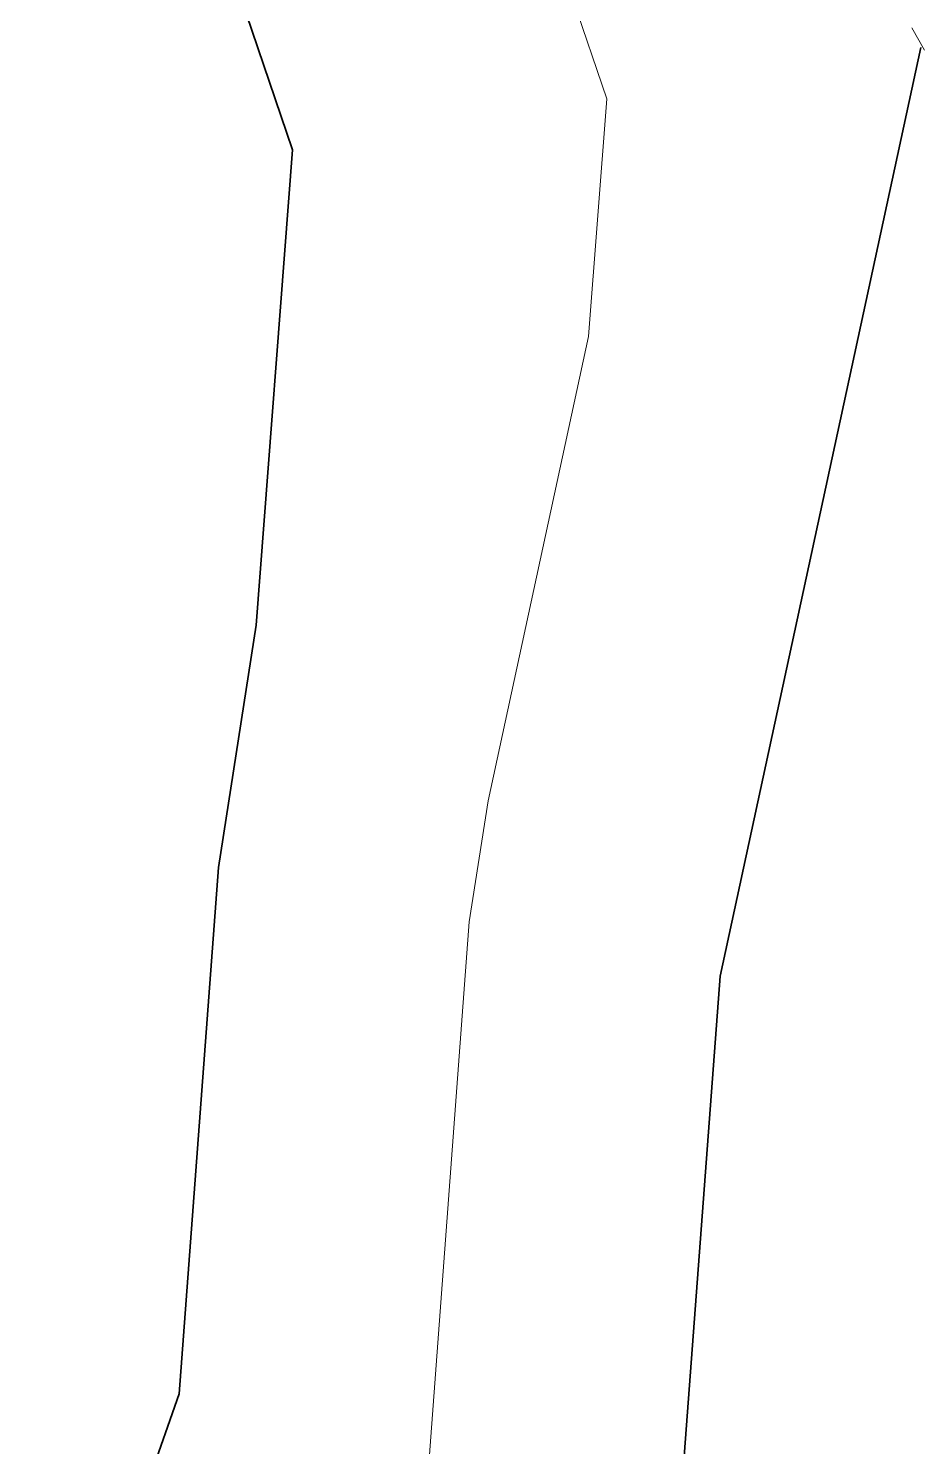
# Model space of a CAD drawing. Header units: millimetres. Extents: x -861324 to 439029, y -308065 to 694685.
# Drawn here: x -204825 to -198692, y -145 to 9579 of the extents above; entities that cross this region are included whole.
import ezdxf

# ---------------------------------------------------------------- set-up
doc = ezdxf.new("R2010")
doc.units = ezdxf.units.MM
for name, color, linetype, lineweight in [('A-GENM', 13, 'Continuous', 9), ('C-TOPO-MAJR', 7, 'Continuous', 35), ('C-TOPO-MINR', 7, 'Continuous', 9)]:
    doc.layers.add(name, color=color, linetype=linetype, lineweight=lineweight)

# ---------------------------------------------------------------- blocks, each defined once
blk = doc.blocks.new('Dải phao đi lại kèm đỡ invester - DẢI PHAO ĐI LẠI-14853-BỐ TRÍ BÈ PIN HỒ BẢN MÒNG')
at = {"layer": 'A-GENM', "color": 7}
blk.add_line((33411.8, -1312.2), (33588.2, -1312.2), dxfattribs=at)
blk = doc.blocks.new('HOBANMONG_BEPIN 5_rvt-1-BỐ TRÍ BÈ PIN HỒ BẢN MÒNG')
at = {"layer": 'A-GENM', "lineweight": 9, "rotation": 299.6620124026263}
blk.add_blockref('Dải phao đi lại kèm đỡ invester - DẢI PHAO ĐI LẠI-14853-BỐ TRÍ BÈ PIN HỒ BẢN MÒNG', (-214161.5, 39265.5), dxfattribs=at)

msp = doc.modelspace()

# ---------------------------------------------------------------- linework, layer by layer
at = {"layer": 'C-TOPO-MAJR'}
for p, q in [((-207635, 22314.6), (-203012.2, 8745.8)), ((-198703.9, 9448.8), (-200080.9, 3079.9)), ((-203012.2, 8745.8), (-203263.1, 5486.4)), ((-203263.1, 5486.4), (-203520, 3826)), ((-203520, 3826), (-203789.7, 215.7)), ((-200080.9, 3079.9), (-200537.7, -3035.2)), ((-203789.7, 215.7), (-205356.2, -4238.3))]:
    msp.add_line(p, q, dxfattribs=at)
at = {"layer": 'C-TOPO-MINR'}
for p, q in [((-203169.4, 15881.7), (-200858, 9097.3)), ((-200858, 9097.3), (-200983.5, 7467.6)), ((-200983.5, 7467.6), (-201672, 4283.2)), ((-201672, 4283.2), (-201800.5, 3452.9)), ((-201800.5, 3452.9), (-202205, -1962.4))]:
    msp.add_line(p, q, dxfattribs=at)

# ---------------------------------------------------------------- block references
at = {"lineweight": 5}
msp.add_blockref('HOBANMONG_BEPIN 5_rvt-1-BỐ TRÍ BÈ PIN HỒ BẢN MÒNG', (0, 0), dxfattribs=at)

doc.saveas('drawing.dxf')
